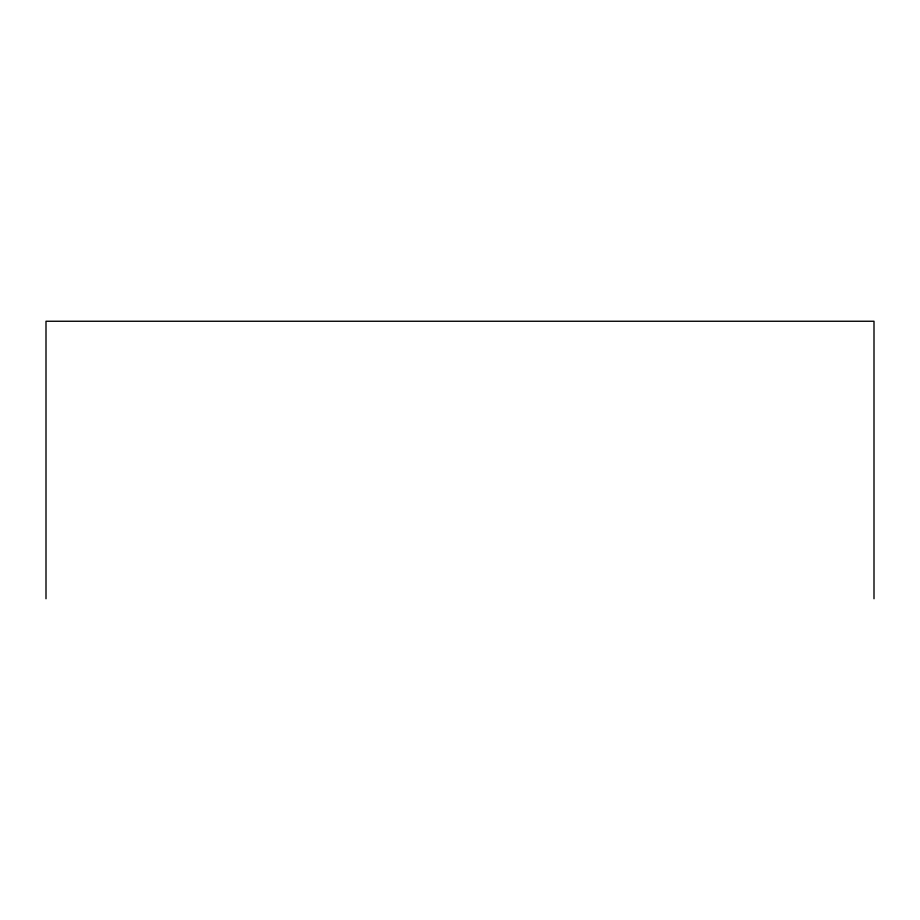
<?xml version="1.0" encoding="UTF-8"?>
<svg xmlns="http://www.w3.org/2000/svg" width="920" height="920" viewBox="0 0 920 920"><rect width="100%" height="100%" fill="white"/><g stroke="black" fill="none" stroke-linecap="round" stroke-linejoin="round"><path stroke-width="1.38" d="M874 598.747L874 321.252L46 321.252L46 598.747"/></g></svg>
